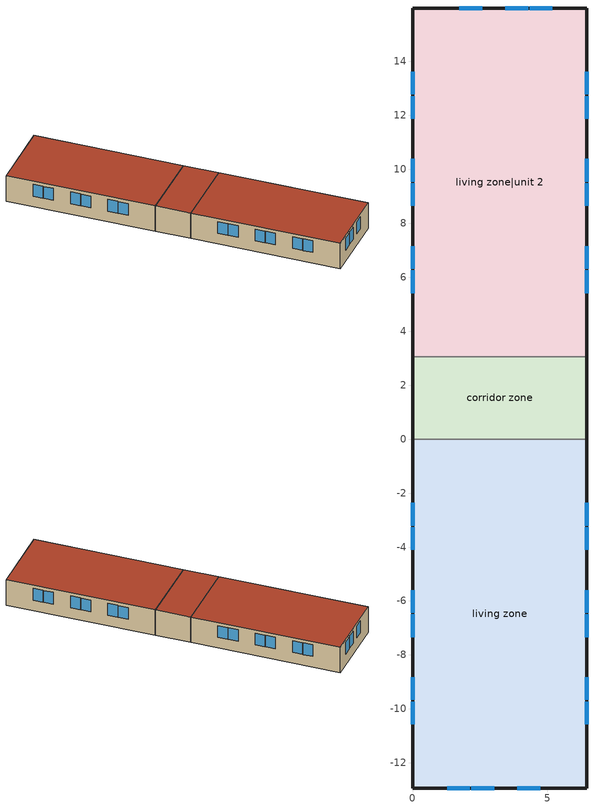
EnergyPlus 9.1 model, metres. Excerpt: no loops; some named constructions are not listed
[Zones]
corridor zone
 floor foundation (FloorFndGrndUnfinSlab): 0,0 0,3.05 6.47,3.05 6.47,0 z0
 wall outside (WallExtUninsUnfin): 0,3.05 0,0 / 6.47,0 6.47,3.05 z0:2.44
 wall adiabatic (WallIntUnfinUninsUnfin): 6.47,3.05 0,3.05 / 0,0 6.47,0 z0:2.44
 roof outside (RoofUnfinUninsExt): 6.47,0 6.47,3.05 0,3.05 0,0 z2.44
living zone
 floor foundation (FloorFndGrndFinSlab 1): 0,-12.93 0,0 6.47,0 6.47,-12.93 z0
 wall outside (WallExtInsFin): 0,0 0,-12.93 6.47,-12.93 6.47,0 z0:2.44
 wall adiabatic (WallIntFinUninsFin): 6.47,0 0,0 z0:2.44
 window (WindowConstruction): 0,-2.36 0,-3.2 / 0,-3.26 0,-4.11 / 0,-5.59 0,-6.44 / 0,-6.5 0,-7.34 / 0,-8.83 0,-9.67 / 0,-9.73 0,-10.57 / 6.47,-10.57 6.47,-9.73 / 6.47,-9.67 6.47,-8.83 / 6.47,-7.34 6.47,-6.5 / 6.47,-6.44 6.47,-5.59 / 6.47,-4.11 6.47,-3.26 / 6.47,-3.2 6.47,-2.36 / 1.28,-12.93 2.12,-12.93 / 2.19,-12.93 3.03,-12.93 / 3.89,-12.93 4.73,-12.93 z1.01:2.13
 roof outside (RoofFinInsExt): 6.47,-12.93 6.47,0 0,0 0,-12.93 z2.44
living zone|unit 2
 floor foundation (FloorFndGrndFinSlab): 0,3.05 0,15.98 6.47,15.98 6.47,3.05 z0
 wall outside (WallExtInsFin): 6.47,3.05 6.47,15.98 0,15.98 0,3.05 z0:2.44
 wall adiabatic (WallIntFinUninsFin): 0,3.05 6.47,3.05 z0:2.44
 window (WindowConstruction): 6.47,5.41 6.47,6.25 / 6.47,6.31 6.47,7.15 / 6.47,8.64 6.47,9.48 / 6.47,9.54 6.47,10.39 / 6.47,11.87 6.47,12.72 / 6.47,12.78 6.47,13.62 / 0,13.62 0,12.78 / 0,12.72 0,11.87 / 0,10.39 0,9.54 / 0,9.48 0,8.64 / 0,7.15 0,6.31 / 0,6.25 0,5.41 / 5.18,15.98 4.34,15.98 / 4.28,15.98 3.44,15.98 / 2.58,15.98 1.73,15.98 z1.01:2.13
 roof outside (RoofFinInsExt): 6.47,3.05 6.47,15.98 0,15.98 0,3.05 z2.44
[Schedule:Day:Interval]
res hot water distribution schedule allday1; res hot water distribution schedule allday10; res hot water distribution schedule allday11; res hot water distribution schedule allday12; res hot water distribution schedule allday2; res hot water distribution schedule allday3; res hot water distribution schedule allday4; res hot water distribution schedule allday5; res hot water distribution schedule allday6; res hot water distribution schedule allday7; res hot water distribution schedule allday8; res hot water distribution schedule allday9; res hot water distribution|unit 2 schedule allday1; res hot water distribution|unit 2 schedule allday10; res hot water distribution|unit 2 schedule allday11; res hot water distribution|unit 2 schedule allday12; res hot water distribution|unit 2 schedule allday2; res hot water distribution|unit 2 schedule allday3; res hot water distribution|unit 2 schedule allday4; res hot water distribution|unit 2 schedule allday5; res hot water distribution|unit 2 schedule allday6; res hot water distribution|unit 2 schedule allday7; res hot water distribution|unit 2 schedule allday8; res hot water distribution|unit 2 schedule allday9: No, 01:00, 0.078424, 02:00, 0.0392749, 04:00, 0.00981873, 05:00, 0.0392749, 06:00, 0.274547, 07:00, 0.941213, 08:00, 1, 09:00, 0.960725, 10:00, 0.843152, 11:00, 0.764728, 12:00, 0.60788, 13:00, 0.529456, 15:00, 0.470544, 16:00, 0.411757, 17:00, 0.548968, 18:00, 0.725453, 19:00, 0.86279, 20:00, 0.823515, 21:00, 0.745091, 22:00, 0.60788, 23:00, 0.529456, 24:00, 0.294058
res mv_1 bath exhaust schedule allday1; res mv_1 bath exhaust schedule allday10; res mv_1 bath exhaust schedule allday11; res mv_1 bath exhaust schedule allday12; res mv_1 bath exhaust schedule allday2; res mv_1 bath exhaust schedule allday3; res mv_1 bath exhaust schedule allday4; res mv_1 bath exhaust schedule allday5; res mv_1 bath exhaust schedule allday6; res mv_1 bath exhaust schedule allday7; res mv_1 bath exhaust schedule allday8; res mv_1 bath exhaust schedule allday9; res mv_2 bath exhaust schedule allday1; res mv_2 bath exhaust schedule allday10; res mv_2 bath exhaust schedule allday11; res mv_2 bath exhaust schedule allday12; res mv_2 bath exhaust schedule allday2; res mv_2 bath exhaust schedule allday3; res mv_2 bath exhaust schedule allday4; res mv_2 bath exhaust schedule allday5; res mv_2 bath exhaust schedule allday6; res mv_2 bath exhaust schedule allday7; res mv_2 bath exhaust schedule allday8; res mv_2 bath exhaust schedule allday9: No, 04:00, 0, 05:00, 1, 24:00, 0
res mv_1 bath exhaust schedule summer design; res mv_1 range exhaust schedule summer design; res mv_2 bath exhaust schedule summer design; res mv_2 range exhaust schedule summer design; Window shading schedule allday10; Window shading schedule allday5; Window shading schedule allday6; Window shading schedule allday7; Window shading schedule allday8; Window shading schedule allday9: No, 24:00, 1
res mv_1 bath exhaust schedule winter design; res mv_1 range exhaust schedule winter design; res mv_2 bath exhaust schedule winter design; res mv_2 range exhaust schedule winter design; Schedule Day 15; Schedule Day 2; Schedule Day 20; Schedule Day 21; Schedule Day 22; Schedule Day 23; Schedule Day 26; Schedule Day 27; Schedule Day 5; Schedule Day 7; Window shading schedule allday1; Window shading schedule allday11; Window shading schedule allday12; Window shading schedule allday2; Window shading schedule allday3; Window shading schedule allday4: No, 24:00, 0
res mv_1 range exhaust schedule allday1; res mv_1 range exhaust schedule allday10; res mv_1 range exhaust schedule allday11; res mv_1 range exhaust schedule allday12; res mv_1 range exhaust schedule allday2; res mv_1 range exhaust schedule allday3; res mv_1 range exhaust schedule allday4; res mv_1 range exhaust schedule allday5; res mv_1 range exhaust schedule allday6; res mv_1 range exhaust schedule allday7; res mv_1 range exhaust schedule allday8; res mv_1 range exhaust schedule allday9; res mv_2 range exhaust schedule allday1; res mv_2 range exhaust schedule allday10; res mv_2 range exhaust schedule allday11; res mv_2 range exhaust schedule allday12; res mv_2 range exhaust schedule allday2; res mv_2 range exhaust schedule allday3; res mv_2 range exhaust schedule allday4; res mv_2 range exhaust schedule allday5; res mv_2 range exhaust schedule allday6; res mv_2 range exhaust schedule allday7; res mv_2 range exhaust schedule allday8; res mv_2 range exhaust schedule allday9: No, 15:00, 0, 16:00, 1, 24:00, 0
res nv_1 availability schedule allday1 on; res nv_1 availability schedule allday1 on 1; res nv_1 availability schedule allday1 on 10; res nv_1 availability schedule allday1 on 11; res nv_1 availability schedule allday1 on 2; res nv_1 availability schedule allday1 on 3; res nv_1 availability schedule allday1 on 4; res nv_1 availability schedule allday1 on 5; res nv_1 availability schedule allday1 on 6; res nv_1 availability schedule allday1 on 7; res nv_1 availability schedule allday1 on 8; res nv_1 availability schedule allday1 on 9; res nv_2 availability schedule allday1 on; res nv_2 availability schedule allday1 on 1; res nv_2 availability schedule allday1 on 10; res nv_2 availability schedule allday1 on 11; res nv_2 availability schedule allday1 on 2; res nv_2 availability schedule allday1 on 3; res nv_2 availability schedule allday1 on 4; res nv_2 availability schedule allday1 on 5; res nv_2 availability schedule allday1 on 6; res nv_2 availability schedule allday1 on 7; res nv_2 availability schedule allday1 on 8; res nv_2 availability schedule allday1 on 9: No, 01:00, 1, 02:00, 1, 03:00, 1, 04:00, 1, 05:00, 1, 06:00, 1, 07:00, 1, 08:00, 1, 09:00, 1, 10:00, 1, 11:00, 1, 12:00, 1, 13:00, 1, 14:00, 1, 15:00, 1, 16:00, 1, 17:00, 1, 18:00, 1, 19:00, 1, 20:00, 1, 21:00, 1, 22:00, 1, 23:00, 1, 24:00, 1
res nv_1 temp schedule allday1; res nv_1 temp schedule allday11; res nv_1 temp schedule allday12; res nv_1 temp schedule allday2; res nv_1 temp schedule allday3; res nv_1 temp schedule allday4; res nv_2 temp schedule allday1; res nv_2 temp schedule allday11; res nv_2 temp schedule allday12; res nv_2 temp schedule allday2; res nv_2 temp schedule allday3; res nv_2 temp schedule allday4: No, 24:00, 23.8889
res nv_1 temp schedule allday10; res nv_1 temp schedule allday5; res nv_1 temp schedule allday6; res nv_1 temp schedule allday7; res nv_1 temp schedule allday8; res nv_1 temp schedule allday9; res nv_2 temp schedule allday10; res nv_2 temp schedule allday5; res nv_2 temp schedule allday6; res nv_2 temp schedule allday7; res nv_2 temp schedule allday8; res nv_2 temp schedule allday9: No, 24:00, 22.2222
[Schedule:Week:Daily]
res mv_1 bath exhaust schedule Week Rule - Jan1-Jan6: Schedule Day 21, res mv_1 bath exhaust schedule allday1, res mv_1 bath exhaust schedule allday1, res mv_1 bath exhaust schedule allday1, res mv_1 bath exhaust schedule allday1, res mv_1 bath exhaust schedule allday1, res mv_1 bath exhaust schedule allday1, Schedule Day 21, res mv_1 bath exhaust schedule summer design, res mv_1 bath exhaust schedule winter design, Schedule Day 21, Schedule Day 21
res mv_1 bath exhaust schedule Week Rule - Jan7-Jan27: res mv_1 bath exhaust schedule allday1, res mv_1 bath exhaust schedule allday1, res mv_1 bath exhaust schedule allday1, res mv_1 bath exhaust schedule allday1, res mv_1 bath exhaust schedule allday1, res mv_1 bath exhaust schedule allday1, res mv_1 bath exhaust schedule allday1, Schedule Day 21, res mv_1 bath exhaust schedule summer design, res mv_1 bath exhaust schedule winter design, Schedule Day 21, Schedule Day 21
res mv_1 bath exhaust schedule Week Rule - Jan28-Feb3: res mv_1 bath exhaust schedule allday1, res mv_1 bath exhaust schedule allday1, res mv_1 bath exhaust schedule allday1, res mv_1 bath exhaust schedule allday1, res mv_1 bath exhaust schedule allday2, res mv_1 bath exhaust schedule allday2, res mv_1 bath exhaust schedule allday2, Schedule Day 21, res mv_1 bath exhaust schedule summer design, res mv_1 bath exhaust schedule winter design, Schedule Day 21, Schedule Day 21
res mv_1 bath exhaust schedule Week Rule - Feb4-Feb24: res mv_1 bath exhaust schedule allday2, res mv_1 bath exhaust schedule allday2, res mv_1 bath exhaust schedule allday2, res mv_1 bath exhaust schedule allday2, res mv_1 bath exhaust schedule allday2, res mv_1 bath exhaust schedule allday2, res mv_1 bath exhaust schedule allday2, Schedule Day 21, res mv_1 bath exhaust schedule summer design, res mv_1 bath exhaust schedule winter design, Schedule Day 21, Schedule Day 21
res mv_1 bath exhaust schedule Week Rule - Feb25-Mar3: res mv_1 bath exhaust schedule allday2, res mv_1 bath exhaust schedule allday2, res mv_1 bath exhaust schedule allday2, res mv_1 bath exhaust schedule allday2, res mv_1 bath exhaust schedule allday3, res mv_1 bath exhaust schedule allday3, res mv_1 bath exhaust schedule allday3, Schedule Day 21, res mv_1 bath exhaust schedule summer design, res mv_1 bath exhaust schedule winter design, Schedule Day 21, Schedule Day 21
res mv_1 bath exhaust schedule Week Rule - Mar4-Mar31: res mv_1 bath exhaust schedule allday3, res mv_1 bath exhaust schedule allday3, res mv_1 bath exhaust schedule allday3, res mv_1 bath exhaust schedule allday3, res mv_1 bath exhaust schedule allday3, res mv_1 bath exhaust schedule allday3, res mv_1 bath exhaust schedule allday3, Schedule Day 21, res mv_1 bath exhaust schedule summer design, res mv_1 bath exhaust schedule winter design, Schedule Day 21, Schedule Day 21
res mv_1 bath exhaust schedule Week Rule - Apr1-Apr28: res mv_1 bath exhaust schedule allday4, res mv_1 bath exhaust schedule allday4, res mv_1 bath exhaust schedule allday4, res mv_1 bath exhaust schedule allday4, res mv_1 bath exhaust schedule allday4, res mv_1 bath exhaust schedule allday4, res mv_1 bath exhaust schedule allday4, Schedule Day 21, res mv_1 bath exhaust schedule summer design, res mv_1 bath exhaust schedule winter design, Schedule Day 21, Schedule Day 21
res mv_1 bath exhaust schedule Week Rule - Apr29-May5: res mv_1 bath exhaust schedule allday4, res mv_1 bath exhaust schedule allday4, res mv_1 bath exhaust schedule allday5, res mv_1 bath exhaust schedule allday5, res mv_1 bath exhaust schedule allday5, res mv_1 bath exhaust schedule allday5, res mv_1 bath exhaust schedule allday5, Schedule Day 21, res mv_1 bath exhaust schedule summer design, res mv_1 bath exhaust schedule winter design, Schedule Day 21, Schedule Day 21
res mv_1 bath exhaust schedule Week Rule - May6-May26: res mv_1 bath exhaust schedule allday5, res mv_1 bath exhaust schedule allday5, res mv_1 bath exhaust schedule allday5, res mv_1 bath exhaust schedule allday5, res mv_1 bath exhaust schedule allday5, res mv_1 bath exhaust schedule allday5, res mv_1 bath exhaust schedule allday5, Schedule Day 21, res mv_1 bath exhaust schedule summer design, res mv_1 bath exhaust schedule winter design, Schedule Day 21, Schedule Day 21
res mv_1 bath exhaust schedule Week Rule - May27-Jun2: res mv_1 bath exhaust schedule allday5, res mv_1 bath exhaust schedule allday5, res mv_1 bath exhaust schedule allday5, res mv_1 bath exhaust schedule allday5, res mv_1 bath exhaust schedule allday5, res mv_1 bath exhaust schedule allday6, res mv_1 bath exhaust schedule allday6, Schedule Day 21, res mv_1 bath exhaust schedule summer design, res mv_1 bath exhaust schedule winter design, Schedule Day 21, Schedule Day 21
res mv_1 bath exhaust schedule Week Rule - Jun3-Jun30: res mv_1 bath exhaust schedule allday6, res mv_1 bath exhaust schedule allday6, res mv_1 bath exhaust schedule allday6, res mv_1 bath exhaust schedule allday6, res mv_1 bath exhaust schedule allday6, res mv_1 bath exhaust schedule allday6, res mv_1 bath exhaust schedule allday6, Schedule Day 21, res mv_1 bath exhaust schedule summer design, res mv_1 bath exhaust schedule winter design, Schedule Day 21, Schedule Day 21
res mv_1 bath exhaust schedule Week Rule - Jul1-Jul28: res mv_1 bath exhaust schedule allday7, res mv_1 bath exhaust schedule allday7, res mv_1 bath exhaust schedule allday7, res mv_1 bath exhaust schedule allday7, res mv_1 bath exhaust schedule allday7, res mv_1 bath exhaust schedule allday7, res mv_1 bath exhaust schedule allday7, Schedule Day 21, res mv_1 bath exhaust schedule summer design, res mv_1 bath exhaust schedule winter design, Schedule Day 21, Schedule Day 21
res mv_1 bath exhaust schedule Week Rule - Jul29-Aug4: res mv_1 bath exhaust schedule allday7, res mv_1 bath exhaust schedule allday7, res mv_1 bath exhaust schedule allday7, res mv_1 bath exhaust schedule allday8, res mv_1 bath exhaust schedule allday8, res mv_1 bath exhaust schedule allday8, res mv_1 bath exhaust schedule allday8, Schedule Day 21, res mv_1 bath exhaust schedule summer design, res mv_1 bath exhaust schedule winter design, Schedule Day 21, Schedule Day 21
res mv_1 bath exhaust schedule Week Rule - Aug5-Aug25: res mv_1 bath exhaust schedule allday8, res mv_1 bath exhaust schedule allday8, res mv_1 bath exhaust schedule allday8, res mv_1 bath exhaust schedule allday8, res mv_1 bath exhaust schedule allday8, res mv_1 bath exhaust schedule allday8, res mv_1 bath exhaust schedule allday8, Schedule Day 21, res mv_1 bath exhaust schedule summer design, res mv_1 bath exhaust schedule winter design, Schedule Day 21, Schedule Day 21
res mv_1 bath exhaust schedule Week Rule - Aug26-Sep1: res mv_1 bath exhaust schedule allday8, res mv_1 bath exhaust schedule allday8, res mv_1 bath exhaust schedule allday8, res mv_1 bath exhaust schedule allday8, res mv_1 bath exhaust schedule allday8, res mv_1 bath exhaust schedule allday8, res mv_1 bath exhaust schedule allday9, Schedule Day 21, res mv_1 bath exhaust schedule summer design, res mv_1 bath exhaust schedule winter design, Schedule Day 21, Schedule Day 21
res mv_1 bath exhaust schedule Week Rule - Sep2-Sep29: res mv_1 bath exhaust schedule allday9, res mv_1 bath exhaust schedule allday9, res mv_1 bath exhaust schedule allday9, res mv_1 bath exhaust schedule allday9, res mv_1 bath exhaust schedule allday9, res mv_1 bath exhaust schedule allday9, res mv_1 bath exhaust schedule allday9, Schedule Day 21, res mv_1 bath exhaust schedule summer design, res mv_1 bath exhaust schedule winter design, Schedule Day 21, Schedule Day 21
res mv_1 bath exhaust schedule Week Rule - Sep30-Oct6: res mv_1 bath exhaust schedule allday9, res mv_1 bath exhaust schedule allday10, res mv_1 bath exhaust schedule allday10, res mv_1 bath exhaust schedule allday10, res mv_1 bath exhaust schedule allday10, res mv_1 bath exhaust schedule allday10, res mv_1 bath exhaust schedule allday10, Schedule Day 21, res mv_1 bath exhaust schedule summer design, res mv_1 bath exhaust schedule winter design, Schedule Day 21, Schedule Day 21
res mv_1 bath exhaust schedule Week Rule - Oct7-Oct27: res mv_1 bath exhaust schedule allday10, res mv_1 bath exhaust schedule allday10, res mv_1 bath exhaust schedule allday10, res mv_1 bath exhaust schedule allday10, res mv_1 bath exhaust schedule allday10, res mv_1 bath exhaust schedule allday10, res mv_1 bath exhaust schedule allday10, Schedule Day 21, res mv_1 bath exhaust schedule summer design, res mv_1 bath exhaust schedule winter design, Schedule Day 21, Schedule Day 21
res mv_1 bath exhaust schedule Week Rule - Oct28-Nov3: res mv_1 bath exhaust schedule allday10, res mv_1 bath exhaust schedule allday10, res mv_1 bath exhaust schedule allday10, res mv_1 bath exhaust schedule allday10, res mv_1 bath exhaust schedule allday11, res mv_1 bath exhaust schedule allday11, res mv_1 bath exhaust schedule allday11, Schedule Day 21, res mv_1 bath exhaust schedule summer design, res mv_1 bath exhaust schedule winter design, Schedule Day 21, Schedule Day 21
res mv_1 bath exhaust schedule Week Rule - Nov4-Nov24: res mv_1 bath exhaust schedule allday11, res mv_1 bath exhaust schedule allday11, res mv_1 bath exhaust schedule allday11, res mv_1 bath exhaust schedule allday11, res mv_1 bath exhaust schedule allday11, res mv_1 bath exhaust schedule allday11, res mv_1 bath exhaust schedule allday11, Schedule Day 21, res mv_1 bath exhaust schedule summer design, res mv_1 bath exhaust schedule winter design, Schedule Day 21, Schedule Day 21
res mv_1 bath exhaust schedule Week Rule - Nov25-Dec1: res mv_1 bath exhaust schedule allday11, res mv_1 bath exhaust schedule allday11, res mv_1 bath exhaust schedule allday11, res mv_1 bath exhaust schedule allday11, res mv_1 bath exhaust schedule allday11, res mv_1 bath exhaust schedule allday11, res mv_1 bath exhaust schedule allday12, Schedule Day 21, res mv_1 bath exhaust schedule summer design, res mv_1 bath exhaust schedule winter design, Schedule Day 21, Schedule Day 21
res mv_1 bath exhaust schedule Week Rule - Dec2-Dec31: res mv_1 bath exhaust schedule allday12, res mv_1 bath exhaust schedule allday12, res mv_1 bath exhaust schedule allday12, res mv_1 bath exhaust schedule allday12, res mv_1 bath exhaust schedule allday12, res mv_1 bath exhaust schedule allday12, res mv_1 bath exhaust schedule allday12, Schedule Day 21, res mv_1 bath exhaust schedule summer design, res mv_1 bath exhaust schedule winter design, Schedule Day 21, Schedule Day 21
res mv_1 range exhaust schedule Week Rule - Jan1-Jan6: Schedule Day 20, res mv_1 range exhaust schedule allday1, res mv_1 range exhaust schedule allday1, res mv_1 range exhaust schedule allday1, res mv_1 range exhaust schedule allday1, res mv_1 range exhaust schedule allday1, res mv_1 range exhaust schedule allday1, Schedule Day 20, res mv_1 range exhaust schedule summer design, res mv_1 range exhaust schedule winter design, Schedule Day 20, Schedule Day 20
res mv_1 range exhaust schedule Week Rule - Jan7-Jan27: res mv_1 range exhaust schedule allday1, res mv_1 range exhaust schedule allday1, res mv_1 range exhaust schedule allday1, res mv_1 range exhaust schedule allday1, res mv_1 range exhaust schedule allday1, res mv_1 range exhaust schedule allday1, res mv_1 range exhaust schedule allday1, Schedule Day 20, res mv_1 range exhaust schedule summer design, res mv_1 range exhaust schedule winter design, Schedule Day 20, Schedule Day 20
res mv_1 range exhaust schedule Week Rule - Jan28-Feb3: res mv_1 range exhaust schedule allday1, res mv_1 range exhaust schedule allday1, res mv_1 range exhaust schedule allday1, res mv_1 range exhaust schedule allday1, res mv_1 range exhaust schedule allday2, res mv_1 range exhaust schedule allday2, res mv_1 range exhaust schedule allday2, Schedule Day 20, res mv_1 range exhaust schedule summer design, res mv_1 range exhaust schedule winter design, Schedule Day 20, Schedule Day 20
res mv_1 range exhaust schedule Week Rule - Feb4-Feb24: res mv_1 range exhaust schedule allday2, res mv_1 range exhaust schedule allday2, res mv_1 range exhaust schedule allday2, res mv_1 range exhaust schedule allday2, res mv_1 range exhaust schedule allday2, res mv_1 range exhaust schedule allday2, res mv_1 range exhaust schedule allday2, Schedule Day 20, res mv_1 range exhaust schedule summer design, res mv_1 range exhaust schedule winter design, Schedule Day 20, Schedule Day 20
res mv_1 range exhaust schedule Week Rule - Feb25-Mar3: res mv_1 range exhaust schedule allday2, res mv_1 range exhaust schedule allday2, res mv_1 range exhaust schedule allday2, res mv_1 range exhaust schedule allday2, res mv_1 range exhaust schedule allday3, res mv_1 range exhaust schedule allday3, res mv_1 range exhaust schedule allday3, Schedule Day 20, res mv_1 range exhaust schedule summer design, res mv_1 range exhaust schedule winter design, Schedule Day 20, Schedule Day 20
res mv_1 range exhaust schedule Week Rule - Mar4-Mar31: res mv_1 range exhaust schedule allday3, res mv_1 range exhaust schedule allday3, res mv_1 range exhaust schedule allday3, res mv_1 range exhaust schedule allday3, res mv_1 range exhaust schedule allday3, res mv_1 range exhaust schedule allday3, res mv_1 range exhaust schedule allday3, Schedule Day 20, res mv_1 range exhaust schedule summer design, res mv_1 range exhaust schedule winter design, Schedule Day 20, Schedule Day 20
res mv_1 range exhaust schedule Week Rule - Apr1-Apr28: res mv_1 range exhaust schedule allday4, res mv_1 range exhaust schedule allday4, res mv_1 range exhaust schedule allday4, res mv_1 range exhaust schedule allday4, res mv_1 range exhaust schedule allday4, res mv_1 range exhaust schedule allday4, res mv_1 range exhaust schedule allday4, Schedule Day 20, res mv_1 range exhaust schedule summer design, res mv_1 range exhaust schedule winter design, Schedule Day 20, Schedule Day 20
res mv_1 range exhaust schedule Week Rule - Apr29-May5: res mv_1 range exhaust schedule allday4, res mv_1 range exhaust schedule allday4, res mv_1 range exhaust schedule allday5, res mv_1 range exhaust schedule allday5, res mv_1 range exhaust schedule allday5, res mv_1 range exhaust schedule allday5, res mv_1 range exhaust schedule allday5, Schedule Day 20, res mv_1 range exhaust schedule summer design, res mv_1 range exhaust schedule winter design, Schedule Day 20, Schedule Day 20
res mv_1 range exhaust schedule Week Rule - May6-May26: res mv_1 range exhaust schedule allday5, res mv_1 range exhaust schedule allday5, res mv_1 range exhaust schedule allday5, res mv_1 range exhaust schedule allday5, res mv_1 range exhaust schedule allday5, res mv_1 range exhaust schedule allday5, res mv_1 range exhaust schedule allday5, Schedule Day 20, res mv_1 range exhaust schedule summer design, res mv_1 range exhaust schedule winter design, Schedule Day 20, Schedule Day 20
res mv_1 range exhaust schedule Week Rule - May27-Jun2: res mv_1 range exhaust schedule allday5, res mv_1 range exhaust schedule allday5, res mv_1 range exhaust schedule allday5, res mv_1 range exhaust schedule allday5, res mv_1 range exhaust schedule allday5, res mv_1 range exhaust schedule allday6, res mv_1 range exhaust schedule allday6, Schedule Day 20, res mv_1 range exhaust schedule summer design, res mv_1 range exhaust schedule winter design, Schedule Day 20, Schedule Day 20
res mv_1 range exhaust schedule Week Rule - Jun3-Jun30: res mv_1 range exhaust schedule allday6, res mv_1 range exhaust schedule allday6, res mv_1 range exhaust schedule allday6, res mv_1 range exhaust schedule allday6, res mv_1 range exhaust schedule allday6, res mv_1 range exhaust schedule allday6, res mv_1 range exhaust schedule allday6, Schedule Day 20, res mv_1 range exhaust schedule summer design, res mv_1 range exhaust schedule winter design, Schedule Day 20, Schedule Day 20
res mv_1 range exhaust schedule Week Rule - Jul1-Jul28: res mv_1 range exhaust schedule allday7, res mv_1 range exhaust schedule allday7, res mv_1 range exhaust schedule allday7, res mv_1 range exhaust schedule allday7, res mv_1 range exhaust schedule allday7, res mv_1 range exhaust schedule allday7, res mv_1 range exhaust schedule allday7, Schedule Day 20, res mv_1 range exhaust schedule summer design, res mv_1 range exhaust schedule winter design, Schedule Day 20, Schedule Day 20
res mv_1 range exhaust schedule Week Rule - Jul29-Aug4: res mv_1 range exhaust schedule allday7, res mv_1 range exhaust schedule allday7, res mv_1 range exhaust schedule allday7, res mv_1 range exhaust schedule allday8, res mv_1 range exhaust schedule allday8, res mv_1 range exhaust schedule allday8, res mv_1 range exhaust schedule allday8, Schedule Day 20, res mv_1 range exhaust schedule summer design, res mv_1 range exhaust schedule winter design, Schedule Day 20, Schedule Day 20
res mv_1 range exhaust schedule Week Rule - Aug5-Aug25: res mv_1 range exhaust schedule allday8, res mv_1 range exhaust schedule allday8, res mv_1 range exhaust schedule allday8, res mv_1 range exhaust schedule allday8, res mv_1 range exhaust schedule allday8, res mv_1 range exhaust schedule allday8, res mv_1 range exhaust schedule allday8, Schedule Day 20, res mv_1 range exhaust schedule summer design, res mv_1 range exhaust schedule winter design, Schedule Day 20, Schedule Day 20
res mv_1 range exhaust schedule Week Rule - Aug26-Sep1: res mv_1 range exhaust schedule allday8, res mv_1 range exhaust schedule allday8, res mv_1 range exhaust schedule allday8, res mv_1 range exhaust schedule allday8, res mv_1 range exhaust schedule allday8, res mv_1 range exhaust schedule allday8, res mv_1 range exhaust schedule allday9, Schedule Day 20, res mv_1 range exhaust schedule summer design, res mv_1 range exhaust schedule winter design, Schedule Day 20, Schedule Day 20
res mv_1 range exhaust schedule Week Rule - Sep2-Sep29: res mv_1 range exhaust schedule allday9, res mv_1 range exhaust schedule allday9, res mv_1 range exhaust schedule allday9, res mv_1 range exhaust schedule allday9, res mv_1 range exhaust schedule allday9, res mv_1 range exhaust schedule allday9, res mv_1 range exhaust schedule allday9, Schedule Day 20, res mv_1 range exhaust schedule summer design, res mv_1 range exhaust schedule winter design, Schedule Day 20, Schedule Day 20
res mv_1 range exhaust schedule Week Rule - Sep30-Oct6: res mv_1 range exhaust schedule allday9, res mv_1 range exhaust schedule allday10, res mv_1 range exhaust schedule allday10, res mv_1 range exhaust schedule allday10, res mv_1 range exhaust schedule allday10, res mv_1 range exhaust schedule allday10, res mv_1 range exhaust schedule allday10, Schedule Day 20, res mv_1 range exhaust schedule summer design, res mv_1 range exhaust schedule winter design, Schedule Day 20, Schedule Day 20
res mv_1 range exhaust schedule Week Rule - Oct7-Oct27: res mv_1 range exhaust schedule allday10, res mv_1 range exhaust schedule allday10, res mv_1 range exhaust schedule allday10, res mv_1 range exhaust schedule allday10, res mv_1 range exhaust schedule allday10, res mv_1 range exhaust schedule allday10, res mv_1 range exhaust schedule allday10, Schedule Day 20, res mv_1 range exhaust schedule summer design, res mv_1 range exhaust schedule winter design, Schedule Day 20, Schedule Day 20
res mv_1 range exhaust schedule Week Rule - Oct28-Nov3: res mv_1 range exhaust schedule allday10, res mv_1 range exhaust schedule allday10, res mv_1 range exhaust schedule allday10, res mv_1 range exhaust schedule allday10, res mv_1 range exhaust schedule allday11, res mv_1 range exhaust schedule allday11, res mv_1 range exhaust schedule allday11, Schedule Day 20, res mv_1 range exhaust schedule summer design, res mv_1 range exhaust schedule winter design, Schedule Day 20, Schedule Day 20
res mv_1 range exhaust schedule Week Rule - Nov4-Nov24: res mv_1 range exhaust schedule allday11, res mv_1 range exhaust schedule allday11, res mv_1 range exhaust schedule allday11, res mv_1 range exhaust schedule allday11, res mv_1 range exhaust schedule allday11, res mv_1 range exhaust schedule allday11, res mv_1 range exhaust schedule allday11, Schedule Day 20, res mv_1 range exhaust schedule summer design, res mv_1 range exhaust schedule winter design, Schedule Day 20, Schedule Day 20
res mv_1 range exhaust schedule Week Rule - Nov25-Dec1: res mv_1 range exhaust schedule allday11, res mv_1 range exhaust schedule allday11, res mv_1 range exhaust schedule allday11, res mv_1 range exhaust schedule allday11, res mv_1 range exhaust schedule allday11, res mv_1 range exhaust schedule allday11, res mv_1 range exhaust schedule allday12, Schedule Day 20, res mv_1 range exhaust schedule summer design, res mv_1 range exhaust schedule winter design, Schedule Day 20, Schedule Day 20
res mv_1 range exhaust schedule Week Rule - Dec2-Dec31: res mv_1 range exhaust schedule allday12, res mv_1 range exhaust schedule allday12, res mv_1 range exhaust schedule allday12, res mv_1 range exhaust schedule allday12, res mv_1 range exhaust schedule allday12, res mv_1 range exhaust schedule allday12, res mv_1 range exhaust schedule allday12, Schedule Day 20, res mv_1 range exhaust schedule summer design, res mv_1 range exhaust schedule winter design, Schedule Day 20, Schedule Day 20
res mv_2 bath exhaust schedule Week Rule - Jan1-Jan6: Schedule Day 27, res mv_2 bath exhaust schedule allday1, res mv_2 bath exhaust schedule allday1, res mv_2 bath exhaust schedule allday1, res mv_2 bath exhaust schedule allday1, res mv_2 bath exhaust schedule allday1, res mv_2 bath exhaust schedule allday1, Schedule Day 27, res mv_2 bath exhaust schedule summer design, res mv_2 bath exhaust schedule winter design, Schedule Day 27, Schedule Day 27
res mv_2 bath exhaust schedule Week Rule - Jan7-Jan27: res mv_2 bath exhaust schedule allday1, res mv_2 bath exhaust schedule allday1, res mv_2 bath exhaust schedule allday1, res mv_2 bath exhaust schedule allday1, res mv_2 bath exhaust schedule allday1, res mv_2 bath exhaust schedule allday1, res mv_2 bath exhaust schedule allday1, Schedule Day 27, res mv_2 bath exhaust schedule summer design, res mv_2 bath exhaust schedule winter design, Schedule Day 27, Schedule Day 27
res mv_2 bath exhaust schedule Week Rule - Jan28-Feb3: res mv_2 bath exhaust schedule allday1, res mv_2 bath exhaust schedule allday1, res mv_2 bath exhaust schedule allday1, res mv_2 bath exhaust schedule allday1, res mv_2 bath exhaust schedule allday2, res mv_2 bath exhaust schedule allday2, res mv_2 bath exhaust schedule allday2, Schedule Day 27, res mv_2 bath exhaust schedule summer design, res mv_2 bath exhaust schedule winter design, Schedule Day 27, Schedule Day 27
res mv_2 bath exhaust schedule Week Rule - Feb4-Feb24: res mv_2 bath exhaust schedule allday2, res mv_2 bath exhaust schedule allday2, res mv_2 bath exhaust schedule allday2, res mv_2 bath exhaust schedule allday2, res mv_2 bath exhaust schedule allday2, res mv_2 bath exhaust schedule allday2, res mv_2 bath exhaust schedule allday2, Schedule Day 27, res mv_2 bath exhaust schedule summer design, res mv_2 bath exhaust schedule winter design, Schedule Day 27, Schedule Day 27
res mv_2 bath exhaust schedule Week Rule - Feb25-Mar3: res mv_2 bath exhaust schedule allday2, res mv_2 bath exhaust schedule allday2, res mv_2 bath exhaust schedule allday2, res mv_2 bath exhaust schedule allday2, res mv_2 bath exhaust schedule allday3, res mv_2 bath exhaust schedule allday3, res mv_2 bath exhaust schedule allday3, Schedule Day 27, res mv_2 bath exhaust schedule summer design, res mv_2 bath exhaust schedule winter design, Schedule Day 27, Schedule Day 27
res mv_2 bath exhaust schedule Week Rule - Mar4-Mar31: res mv_2 bath exhaust schedule allday3, res mv_2 bath exhaust schedule allday3, res mv_2 bath exhaust schedule allday3, res mv_2 bath exhaust schedule allday3, res mv_2 bath exhaust schedule allday3, res mv_2 bath exhaust schedule allday3, res mv_2 bath exhaust schedule allday3, Schedule Day 27, res mv_2 bath exhaust schedule summer design, res mv_2 bath exhaust schedule winter design, Schedule Day 27, Schedule Day 27
res mv_2 bath exhaust schedule Week Rule - Apr1-Apr28: res mv_2 bath exhaust schedule allday4, res mv_2 bath exhaust schedule allday4, res mv_2 bath exhaust schedule allday4, res mv_2 bath exhaust schedule allday4, res mv_2 bath exhaust schedule allday4, res mv_2 bath exhaust schedule allday4, res mv_2 bath exhaust schedule allday4, Schedule Day 27, res mv_2 bath exhaust schedule summer design, res mv_2 bath exhaust schedule winter design, Schedule Day 27, Schedule Day 27
res mv_2 bath exhaust schedule Week Rule - Apr29-May5: res mv_2 bath exhaust schedule allday4, res mv_2 bath exhaust schedule allday4, res mv_2 bath exhaust schedule allday5, res mv_2 bath exhaust schedule allday5, res mv_2 bath exhaust schedule allday5, res mv_2 bath exhaust schedule allday5, res mv_2 bath exhaust schedule allday5, Schedule Day 27, res mv_2 bath exhaust schedule summer design, res mv_2 bath exhaust schedule winter design, Schedule Day 27, Schedule Day 27
res mv_2 bath exhaust schedule Week Rule - May6-May26: res mv_2 bath exhaust schedule allday5, res mv_2 bath exhaust schedule allday5, res mv_2 bath exhaust schedule allday5, res mv_2 bath exhaust schedule allday5, res mv_2 bath exhaust schedule allday5, res mv_2 bath exhaust schedule allday5, res mv_2 bath exhaust schedule allday5, Schedule Day 27, res mv_2 bath exhaust schedule summer design, res mv_2 bath exhaust schedule winter design, Schedule Day 27, Schedule Day 27
res mv_2 bath exhaust schedule Week Rule - May27-Jun2: res mv_2 bath exhaust schedule allday5, res mv_2 bath exhaust schedule allday5, res mv_2 bath exhaust schedule allday5, res mv_2 bath exhaust schedule allday5, res mv_2 bath exhaust schedule allday5, res mv_2 bath exhaust schedule allday6, res mv_2 bath exhaust schedule allday6, Schedule Day 27, res mv_2 bath exhaust schedule summer design, res mv_2 bath exhaust schedule winter design, Schedule Day 27, Schedule Day 27
res mv_2 bath exhaust schedule Week Rule - Jun3-Jun30: res mv_2 bath exhaust schedule allday6, res mv_2 bath exhaust schedule allday6, res mv_2 bath exhaust schedule allday6, res mv_2 bath exhaust schedule allday6, res mv_2 bath exhaust schedule allday6, res mv_2 bath exhaust schedule allday6, res mv_2 bath exhaust schedule allday6, Schedule Day 27, res mv_2 bath exhaust schedule summer design, res mv_2 bath exhaust schedule winter design, Schedule Day 27, Schedule Day 27
res mv_2 bath exhaust schedule Week Rule - Jul1-Jul28: res mv_2 bath exhaust schedule allday7, res mv_2 bath exhaust schedule allday7, res mv_2 bath exhaust schedule allday7, res mv_2 bath exhaust schedule allday7, res mv_2 bath exhaust schedule allday7, res mv_2 bath exhaust schedule allday7, res mv_2 bath exhaust schedule allday7, Schedule Day 27, res mv_2 bath exhaust schedule summer design, res mv_2 bath exhaust schedule winter design, Schedule Day 27, Schedule Day 27
res mv_2 bath exhaust schedule Week Rule - Jul29-Aug4: res mv_2 bath exhaust schedule allday7, res mv_2 bath exhaust schedule allday7, res mv_2 bath exhaust schedule allday7, res mv_2 bath exhaust schedule allday8, res mv_2 bath exhaust schedule allday8, res mv_2 bath exhaust schedule allday8, res mv_2 bath exhaust schedule allday8, Schedule Day 27, res mv_2 bath exhaust schedule summer design, res mv_2 bath exhaust schedule winter design, Schedule Day 27, Schedule Day 27
res mv_2 bath exhaust schedule Week Rule - Aug5-Aug25: res mv_2 bath exhaust schedule allday8, res mv_2 bath exhaust schedule allday8, res mv_2 bath exhaust schedule allday8, res mv_2 bath exhaust schedule allday8, res mv_2 bath exhaust schedule allday8, res mv_2 bath exhaust schedule allday8, res mv_2 bath exhaust schedule allday8, Schedule Day 27, res mv_2 bath exhaust schedule summer design, res mv_2 bath exhaust schedule winter design, Schedule Day 27, Schedule Day 27
res mv_2 bath exhaust schedule Week Rule - Aug26-Sep1: res mv_2 bath exhaust schedule allday8, res mv_2 bath exhaust schedule allday8, res mv_2 bath exhaust schedule allday8, res mv_2 bath exhaust schedule allday8, res mv_2 bath exhaust schedule allday8, res mv_2 bath exhaust schedule allday8, res mv_2 bath exhaust schedule allday9, Schedule Day 27, res mv_2 bath exhaust schedule summer design, res mv_2 bath exhaust schedule winter design, Schedule Day 27, Schedule Day 27
res mv_2 bath exhaust schedule Week Rule - Sep2-Sep29: res mv_2 bath exhaust schedule allday9, res mv_2 bath exhaust schedule allday9, res mv_2 bath exhaust schedule allday9, res mv_2 bath exhaust schedule allday9, res mv_2 bath exhaust schedule allday9, res mv_2 bath exhaust schedule allday9, res mv_2 bath exhaust schedule allday9, Schedule Day 27, res mv_2 bath exhaust schedule summer design, res mv_2 bath exhaust schedule winter design, Schedule Day 27, Schedule Day 27
res mv_2 bath exhaust schedule Week Rule - Sep30-Oct6: res mv_2 bath exhaust schedule allday9, res mv_2 bath exhaust schedule allday10, res mv_2 bath exhaust schedule allday10, res mv_2 bath exhaust schedule allday10, res mv_2 bath exhaust schedule allday10, res mv_2 bath exhaust schedule allday10, res mv_2 bath exhaust schedule allday10, Schedule Day 27, res mv_2 bath exhaust schedule summer design, res mv_2 bath exhaust schedule winter design, Schedule Day 27, Schedule Day 27
res mv_2 bath exhaust schedule Week Rule - Oct7-Oct27: res mv_2 bath exhaust schedule allday10, res mv_2 bath exhaust schedule allday10, res mv_2 bath exhaust schedule allday10, res mv_2 bath exhaust schedule allday10, res mv_2 bath exhaust schedule allday10, res mv_2 bath exhaust schedule allday10, res mv_2 bath exhaust schedule allday10, Schedule Day 27, res mv_2 bath exhaust schedule summer design, res mv_2 bath exhaust schedule winter design, Schedule Day 27, Schedule Day 27
res mv_2 bath exhaust schedule Week Rule - Oct28-Nov3: res mv_2 bath exhaust schedule allday10, res mv_2 bath exhaust schedule allday10, res mv_2 bath exhaust schedule allday10, res mv_2 bath exhaust schedule allday10, res mv_2 bath exhaust schedule allday11, res mv_2 bath exhaust schedule allday11, res mv_2 bath exhaust schedule allday11, Schedule Day 27, res mv_2 bath exhaust schedule summer design, res mv_2 bath exhaust schedule winter design, Schedule Day 27, Schedule Day 27
res mv_2 bath exhaust schedule Week Rule - Nov4-Nov24: res mv_2 bath exhaust schedule allday11, res mv_2 bath exhaust schedule allday11, res mv_2 bath exhaust schedule allday11, res mv_2 bath exhaust schedule allday11, res mv_2 bath exhaust schedule allday11, res mv_2 bath exhaust schedule allday11, res mv_2 bath exhaust schedule allday11, Schedule Day 27, res mv_2 bath exhaust schedule summer design, res mv_2 bath exhaust schedule winter design, Schedule Day 27, Schedule Day 27
res mv_2 bath exhaust schedule Week Rule - Nov25-Dec1: res mv_2 bath exhaust schedule allday11, res mv_2 bath exhaust schedule allday11, res mv_2 bath exhaust schedule allday11, res mv_2 bath exhaust schedule allday11, res mv_2 bath exhaust schedule allday11, res mv_2 bath exhaust schedule allday11, res mv_2 bath exhaust schedule allday12, Schedule Day 27, res mv_2 bath exhaust schedule summer design, res mv_2 bath exhaust schedule winter design, Schedule Day 27, Schedule Day 27
res mv_2 bath exhaust schedule Week Rule - Dec2-Dec31: res mv_2 bath exhaust schedule allday12, res mv_2 bath exhaust schedule allday12, res mv_2 bath exhaust schedule allday12, res mv_2 bath exhaust schedule allday12, res mv_2 bath exhaust schedule allday12, res mv_2 bath exhaust schedule allday12, res mv_2 bath exhaust schedule allday12, Schedule Day 27, res mv_2 bath exhaust schedule summer design, res mv_2 bath exhaust schedule winter design, Schedule Day 27, Schedule Day 27
res mv_2 range exhaust schedule Week Rule - Jan1-Jan6: Schedule Day 26, res mv_2 range exhaust schedule allday1, res mv_2 range exhaust schedule allday1, res mv_2 range exhaust schedule allday1, res mv_2 range exhaust schedule allday1, res mv_2 range exhaust schedule allday1, res mv_2 range exhaust schedule allday1, Schedule Day 26, res mv_2 range exhaust schedule summer design, res mv_2 range exhaust schedule winter design, Schedule Day 26, Schedule Day 26
res mv_2 range exhaust schedule Week Rule - Jan7-Jan27: res mv_2 range exhaust schedule allday1, res mv_2 range exhaust schedule allday1, res mv_2 range exhaust schedule allday1, res mv_2 range exhaust schedule allday1, res mv_2 range exhaust schedule allday1, res mv_2 range exhaust schedule allday1, res mv_2 range exhaust schedule allday1, Schedule Day 26, res mv_2 range exhaust schedule summer design, res mv_2 range exhaust schedule winter design, Schedule Day 26, Schedule Day 26
res mv_2 range exhaust schedule Week Rule - Jan28-Feb3: res mv_2 range exhaust schedule allday1, res mv_2 range exhaust schedule allday1, res mv_2 range exhaust schedule allday1, res mv_2 range exhaust schedule allday1, res mv_2 range exhaust schedule allday2, res mv_2 range exhaust schedule allday2, res mv_2 range exhaust schedule allday2, Schedule Day 26, res mv_2 range exhaust schedule summer design, res mv_2 range exhaust schedule winter design, Schedule Day 26, Schedule Day 26
res mv_2 range exhaust schedule Week Rule - Feb4-Feb24: res mv_2 range exhaust schedule allday2, res mv_2 range exhaust schedule allday2, res mv_2 range exhaust schedule allday2, res mv_2 range exhaust schedule allday2, res mv_2 range exhaust schedule allday2, res mv_2 range exhaust schedule allday2, res mv_2 range exhaust schedule allday2, Schedule Day 26, res mv_2 range exhaust schedule summer design, res mv_2 range exhaust schedule winter design, Schedule Day 26, Schedule Day 26
res mv_2 range exhaust schedule Week Rule - Feb25-Mar3: res mv_2 range exhaust schedule allday2, res mv_2 range exhaust schedule allday2, res mv_2 range exhaust schedule allday2, res mv_2 range exhaust schedule allday2, res mv_2 range exhaust schedule allday3, res mv_2 range exhaust schedule allday3, res mv_2 range exhaust schedule allday3, Schedule Day 26, res mv_2 range exhaust schedule summer design, res mv_2 range exhaust schedule winter design, Schedule Day 26, Schedule Day 26
res mv_2 range exhaust schedule Week Rule - Mar4-Mar31: res mv_2 range exhaust schedule allday3, res mv_2 range exhaust schedule allday3, res mv_2 range exhaust schedule allday3, res mv_2 range exhaust schedule allday3, res mv_2 range exhaust schedule allday3, res mv_2 range exhaust schedule allday3, res mv_2 range exhaust schedule allday3, Schedule Day 26, res mv_2 range exhaust schedule summer design, res mv_2 range exhaust schedule winter design, Schedule Day 26, Schedule Day 26
res mv_2 range exhaust schedule Week Rule - Apr1-Apr28: res mv_2 range exhaust schedule allday4, res mv_2 range exhaust schedule allday4, res mv_2 range exhaust schedule allday4, res mv_2 range exhaust schedule allday4, res mv_2 range exhaust schedule allday4, res mv_2 range exhaust schedule allday4, res mv_2 range exhaust schedule allday4, Schedule Day 26, res mv_2 range exhaust schedule summer design, res mv_2 range exhaust schedule winter design, Schedule Day 26, Schedule Day 26
res mv_2 range exhaust schedule Week Rule - Apr29-May5: res mv_2 range exhaust schedule allday4, res mv_2 range exhaust schedule allday4, res mv_2 range exhaust schedule allday5, res mv_2 range exhaust schedule allday5, res mv_2 range exhaust schedule allday5, res mv_2 range exhaust schedule allday5, res mv_2 range exhaust schedule allday5, Schedule Day 26, res mv_2 range exhaust schedule summer design, res mv_2 range exhaust schedule winter design, Schedule Day 26, Schedule Day 26
res mv_2 range exhaust schedule Week Rule - May6-May26: res mv_2 range exhaust schedule allday5, res mv_2 range exhaust schedule allday5, res mv_2 range exhaust schedule allday5, res mv_2 range exhaust schedule allday5, res mv_2 range exhaust schedule allday5, res mv_2 range exhaust schedule allday5, res mv_2 range exhaust schedule allday5, Schedule Day 26, res mv_2 range exhaust schedule summer design, res mv_2 range exhaust schedule winter design, Schedule Day 26, Schedule Day 26
res mv_2 range exhaust schedule Week Rule - May27-Jun2: res mv_2 range exhaust schedule allday5, res mv_2 range exhaust schedule allday5, res mv_2 range exhaust schedule allday5, res mv_2 range exhaust schedule allday5, res mv_2 range exhaust schedule allday5, res mv_2 range exhaust schedule allday6, res mv_2 range exhaust schedule allday6, Schedule Day 26, res mv_2 range exhaust schedule summer design, res mv_2 range exhaust schedule winter design, Schedule Day 26, Schedule Day 26
res mv_2 range exhaust schedule Week Rule - Jun3-Jun30: res mv_2 range exhaust schedule allday6, res mv_2 range exhaust schedule allday6, res mv_2 range exhaust schedule allday6, res mv_2 range exhaust schedule allday6, res mv_2 range exhaust schedule allday6, res mv_2 range exhaust schedule allday6, res mv_2 range exhaust schedule allday6, Schedule Day 26, res mv_2 range exhaust schedule summer design, res mv_2 range exhaust schedule winter design, Schedule Day 26, Schedule Day 26
res mv_2 range exhaust schedule Week Rule - Jul1-Jul28: res mv_2 range exhaust schedule allday7, res mv_2 range exhaust schedule allday7, res mv_2 range exhaust schedule allday7, res mv_2 range exhaust schedule allday7, res mv_2 range exhaust schedule allday7, res mv_2 range exhaust schedule allday7, res mv_2 range exhaust schedule allday7, Schedule Day 26, res mv_2 range exhaust schedule summer design, res mv_2 range exhaust schedule winter design, Schedule Day 26, Schedule Day 26
res mv_2 range exhaust schedule Week Rule - Jul29-Aug4: res mv_2 range exhaust schedule allday7, res mv_2 range exhaust schedule allday7, res mv_2 range exhaust schedule allday7, res mv_2 range exhaust schedule allday8, res mv_2 range exhaust schedule allday8, res mv_2 range exhaust schedule allday8, res mv_2 range exhaust schedule allday8, Schedule Day 26, res mv_2 range exhaust schedule summer design, res mv_2 range exhaust schedule winter design, Schedule Day 26, Schedule Day 26
res mv_2 range exhaust schedule Week Rule - Aug5-Aug25: res mv_2 range exhaust schedule allday8, res mv_2 range exhaust schedule allday8, res mv_2 range exhaust schedule allday8, res mv_2 range exhaust schedule allday8, res mv_2 range exhaust schedule allday8, res mv_2 range exhaust schedule allday8, res mv_2 range exhaust schedule allday8, Schedule Day 26, res mv_2 range exhaust schedule summer design, res mv_2 range exhaust schedule winter design, Schedule Day 26, Schedule Day 26
res mv_2 range exhaust schedule Week Rule - Aug26-Sep1: res mv_2 range exhaust schedule allday8, res mv_2 range exhaust schedule allday8, res mv_2 range exhaust schedule allday8, res mv_2 range exhaust schedule allday8, res mv_2 range exhaust schedule allday8, res mv_2 range exhaust schedule allday8, res mv_2 range exhaust schedule allday9, Schedule Day 26, res mv_2 range exhaust schedule summer design, res mv_2 range exhaust schedule winter design, Schedule Day 26, Schedule Day 26
res mv_2 range exhaust schedule Week Rule - Sep2-Sep29: res mv_2 range exhaust schedule allday9, res mv_2 range exhaust schedule allday9, res mv_2 range exhaust schedule allday9, res mv_2 range exhaust schedule allday9, res mv_2 range exhaust schedule allday9, res mv_2 range exhaust schedule allday9, res mv_2 range exhaust schedule allday9, Schedule Day 26, res mv_2 range exhaust schedule summer design, res mv_2 range exhaust schedule winter design, Schedule Day 26, Schedule Day 26
res mv_2 range exhaust schedule Week Rule - Sep30-Oct6: res mv_2 range exhaust schedule allday9, res mv_2 range exhaust schedule allday10, res mv_2 range exhaust schedule allday10, res mv_2 range exhaust schedule allday10, res mv_2 range exhaust schedule allday10, res mv_2 range exhaust schedule allday10, res mv_2 range exhaust schedule allday10, Schedule Day 26, res mv_2 range exhaust schedule summer design, res mv_2 range exhaust schedule winter design, Schedule Day 26, Schedule Day 26
res mv_2 range exhaust schedule Week Rule - Oct7-Oct27: res mv_2 range exhaust schedule allday10, res mv_2 range exhaust schedule allday10, res mv_2 range exhaust schedule allday10, res mv_2 range exhaust schedule allday10, res mv_2 range exhaust schedule allday10, res mv_2 range exhaust schedule allday10, res mv_2 range exhaust schedule allday10, Schedule Day 26, res mv_2 range exhaust schedule summer design, res mv_2 range exhaust schedule winter design, Schedule Day 26, Schedule Day 26
res mv_2 range exhaust schedule Week Rule - Oct28-Nov3: res mv_2 range exhaust schedule allday10, res mv_2 range exhaust schedule allday10, res mv_2 range exhaust schedule allday10, res mv_2 range exhaust schedule allday10, res mv_2 range exhaust schedule allday11, res mv_2 range exhaust schedule allday11, res mv_2 range exhaust schedule allday11, Schedule Day 26, res mv_2 range exhaust schedule summer design, res mv_2 range exhaust schedule winter design, Schedule Day 26, Schedule Day 26
res mv_2 range exhaust schedule Week Rule - Nov4-Nov24: res mv_2 range exhaust schedule allday11, res mv_2 range exhaust schedule allday11, res mv_2 range exhaust schedule allday11, res mv_2 range exhaust schedule allday11, res mv_2 range exhaust schedule allday11, res mv_2 range exhaust schedule allday11, res mv_2 range exhaust schedule allday11, Schedule Day 26, res mv_2 range exhaust schedule summer design, res mv_2 range exhaust schedule winter design, Schedule Day 26, Schedule Day 26
res mv_2 range exhaust schedule Week Rule - Nov25-Dec1: res mv_2 range exhaust schedule allday11, res mv_2 range exhaust schedule allday11, res mv_2 range exhaust schedule allday11, res mv_2 range exhaust schedule allday11, res mv_2 range exhaust schedule allday11, res mv_2 range exhaust schedule allday11, res mv_2 range exhaust schedule allday12, Schedule Day 26, res mv_2 range exhaust schedule summer design, res mv_2 range exhaust schedule winter design, Schedule Day 26, Schedule Day 26
res mv_2 range exhaust schedule Week Rule - Dec2-Dec31: res mv_2 range exhaust schedule allday12, res mv_2 range exhaust schedule allday12, res mv_2 range exhaust schedule allday12, res mv_2 range exhaust schedule allday12, res mv_2 range exhaust schedule allday12, res mv_2 range exhaust schedule allday12, res mv_2 range exhaust schedule allday12, Schedule Day 26, res mv_2 range exhaust schedule summer design, res mv_2 range exhaust schedule winter design, Schedule Day 26, Schedule Day 26
res nv_1 avail schedule Week Rule - Jan1-Jan27: Schedule Day 5, res nv_1 availability schedule allday1 on, Schedule Day 5, res nv_1 availability schedule allday1 on, Schedule Day 5, res nv_1 availability schedule allday1 on, Schedule Day 5, Schedule Day 5, Schedule Day 5, Schedule Day 5, Schedule Day 5, Schedule Day 5
res nv_1 avail schedule Week Rule - Jan28-Feb3: Schedule Day 5, res nv_1 availability schedule allday1 on, Schedule Day 5, res nv_1 availability schedule allday1 on, Schedule Day 5, res nv_1 availability schedule allday1 on 1, Schedule Day 5, Schedule Day 5, Schedule Day 5, Schedule Day 5, Schedule Day 5, Schedule Day 5
res nv_1 avail schedule Week Rule - Feb4-Feb24: Schedule Day 5, res nv_1 availability schedule allday1 on 1, Schedule Day 5, res nv_1 availability schedule allday1 on 1, Schedule Day 5, res nv_1 availability schedule allday1 on 1, Schedule Day 5, Schedule Day 5, Schedule Day 5, Schedule Day 5, Schedule Day 5, Schedule Day 5
res nv_1 avail schedule Week Rule - Feb25-Mar3: Schedule Day 5, res nv_1 availability schedule allday1 on 1, Schedule Day 5, res nv_1 availability schedule allday1 on 1, Schedule Day 5, res nv_1 availability schedule allday1 on 2, Schedule Day 5, Schedule Day 5, Schedule Day 5, Schedule Day 5, Schedule Day 5, Schedule Day 5
res nv_1 avail schedule Week Rule - Mar4-Mar31: Schedule Day 5, res nv_1 availability schedule allday1 on 2, Schedule Day 5, res nv_1 availability schedule allday1 on 2, Schedule Day 5, res nv_1 availability schedule allday1 on 2, Schedule Day 5, Schedule Day 5, Schedule Day 5, Schedule Day 5, Schedule Day 5, Schedule Day 5
res nv_1 avail schedule Week Rule - Apr1-Apr28: Schedule Day 5, res nv_1 availability schedule allday1 on 3, Schedule Day 5, res nv_1 availability schedule allday1 on 3, Schedule Day 5, res nv_1 availability schedule allday1 on 3, Schedule Day 5, Schedule Day 5, Schedule Day 5, Schedule Day 5, Schedule Day 5, Schedule Day 5
res nv_1 avail schedule Week Rule - Apr29-May5: Schedule Day 5, res nv_1 availability schedule allday1 on 3, Schedule Day 5, res nv_1 availability schedule allday1 on 4, Schedule Day 5, res nv_1 availability schedule allday1 on 4, Schedule Day 5, Schedule Day 5, Schedule Day 5, Schedule Day 5, Schedule Day 5, Schedule Day 5
res nv_1 avail schedule Week Rule - May6-May26: Schedule Day 5, res nv_1 availability schedule allday1 on 4, Schedule Day 5, res nv_1 availability schedule allday1 on 4, Schedule Day 5, res nv_1 availability schedule allday1 on 4, Schedule Day 5, Schedule Day 5, Schedule Day 5, Schedule Day 5, Schedule Day 5, Schedule Day 5
res nv_1 avail schedule Week Rule - May27-Jun2: Schedule Day 5, res nv_1 availability schedule allday1 on 4, Schedule Day 5, res nv_1 availability schedule allday1 on 4, Schedule Day 5, res nv_1 availability schedule allday1 on 5, Schedule Day 5, Schedule Day 5, Schedule Day 5, Schedule Day 5, Schedule Day 5, Schedule Day 5
res nv_1 avail schedule Week Rule - Jun3-Jun30: Schedule Day 5, res nv_1 availability schedule allday1 on 5, Schedule Day 5, res nv_1 availability schedule allday1 on 5, Schedule Day 5, res nv_1 availability schedule allday1 on 5, Schedule Day 5, Schedule Day 5, Schedule Day 5, Schedule Day 5, Schedule Day 5, Schedule Day 5
res nv_1 avail schedule Week Rule - Jul1-Jul28: Schedule Day 5, res nv_1 availability schedule allday1 on 6, Schedule Day 5, res nv_1 availability schedule allday1 on 6, Schedule Day 5, res nv_1 availability schedule allday1 on 6, Schedule Day 5, Schedule Day 5, Schedule Day 5, Schedule Day 5, Schedule Day 5, Schedule Day 5
res nv_1 avail schedule Week Rule - Jul29-Aug4: Schedule Day 5, res nv_1 availability schedule allday1 on 6, Schedule Day 5, res nv_1 availability schedule allday1 on 7, Schedule Day 5, res nv_1 availability schedule allday1 on 7, Schedule Day 5, Schedule Day 5, Schedule Day 5, Schedule Day 5, Schedule Day 5, Schedule Day 5
res nv_1 avail schedule Week Rule - Aug5-Sep1: Schedule Day 5, res nv_1 availability schedule allday1 on 7, Schedule Day 5, res nv_1 availability schedule allday1 on 7, Schedule Day 5, res nv_1 availability schedule allday1 on 7, Schedule Day 5, Schedule Day 5, Schedule Day 5, Schedule Day 5, Schedule Day 5, Schedule Day 5
res nv_1 avail schedule Week Rule - Sep2-Sep29: Schedule Day 5, res nv_1 availability schedule allday1 on 8, Schedule Day 5, res nv_1 availability schedule allday1 on 8, Schedule Day 5, res nv_1 availability schedule allday1 on 8, Schedule Day 5, Schedule Day 5, Schedule Day 5, Schedule Day 5, Schedule Day 5, Schedule Day 5
res nv_1 avail schedule Week Rule - Sep30-Oct27: Schedule Day 5, res nv_1 availability schedule allday1 on 9, Schedule Day 5, res nv_1 availability schedule allday1 on 9, Schedule Day 5, res nv_1 availability schedule allday1 on 9, Schedule Day 5, Schedule Day 5, Schedule Day 5, Schedule Day 5, Schedule Day 5, Schedule Day 5
res nv_1 avail schedule Week Rule - Oct28-Nov3: Schedule Day 5, res nv_1 availability schedule allday1 on 9, Schedule Day 5, res nv_1 availability schedule allday1 on 9, Schedule Day 5, res nv_1 availability schedule allday1 on 10, Schedule Day 5, Schedule Day 5, Schedule Day 5, Schedule Day 5, Schedule Day 5, Schedule Day 5
res nv_1 avail schedule Week Rule - Nov4-Dec1: Schedule Day 5, res nv_1 availability schedule allday1 on 10, Schedule Day 5, res nv_1 availability schedule allday1 on 10, Schedule Day 5, res nv_1 availability schedule allday1 on 10, Schedule Day 5, Schedule Day 5, Schedule Day 5, Schedule Day 5, Schedule Day 5, Schedule Day 5
res nv_1 avail schedule Week Rule - Dec2-Dec31: Schedule Day 5, res nv_1 availability schedule allday1 on 11, Schedule Day 5, res nv_1 availability schedule allday1 on 11, Schedule Day 5, res nv_1 availability schedule allday1 on 11, Schedule Day 5, Schedule Day 5, Schedule Day 5, Schedule Day 5, Schedule Day 5, Schedule Day 5
res nv_1 temp schedule Week Rule - Jan1-Jan6: Schedule Day 2, res nv_1 temp schedule allday1, res nv_1 temp schedule allday1, res nv_1 temp schedule allday1, res nv_1 temp schedule allday1, res nv_1 temp schedule allday1, res nv_1 temp schedule allday1, Schedule Day 2, Schedule Day 2, Schedule Day 2, Schedule Day 2, Schedule Day 2
res nv_1 temp schedule Week Rule - Jan7-Jan27: res nv_1 temp schedule allday1, res nv_1 temp schedule allday1, res nv_1 temp schedule allday1, res nv_1 temp schedule allday1, res nv_1 temp schedule allday1, res nv_1 temp schedule allday1, res nv_1 temp schedule allday1, Schedule Day 2, Schedule Day 2, Schedule Day 2, Schedule Day 2, Schedule Day 2
res nv_1 temp schedule Week Rule - Jan28-Feb3: res nv_1 temp schedule allday1, res nv_1 temp schedule allday1, res nv_1 temp schedule allday1, res nv_1 temp schedule allday1, res nv_1 temp schedule allday2, res nv_1 temp schedule allday2, res nv_1 temp schedule allday2, Schedule Day 2, Schedule Day 2, Schedule Day 2, Schedule Day 2, Schedule Day 2
res nv_1 temp schedule Week Rule - Feb4-Feb24: res nv_1 temp schedule allday2, res nv_1 temp schedule allday2, res nv_1 temp schedule allday2, res nv_1 temp schedule allday2, res nv_1 temp schedule allday2, res nv_1 temp schedule allday2, res nv_1 temp schedule allday2, Schedule Day 2, Schedule Day 2, Schedule Day 2, Schedule Day 2, Schedule Day 2
res nv_1 temp schedule Week Rule - Feb25-Mar3: res nv_1 temp schedule allday2, res nv_1 temp schedule allday2, res nv_1 temp schedule allday2, res nv_1 temp schedule allday2, res nv_1 temp schedule allday3, res nv_1 temp schedule allday3, res nv_1 temp schedule allday3, Schedule Day 2, Schedule Day 2, Schedule Day 2, Schedule Day 2, Schedule Day 2
res nv_1 temp schedule Week Rule - Mar4-Mar31: res nv_1 temp schedule allday3, res nv_1 temp schedule allday3, res nv_1 temp schedule allday3, res nv_1 temp schedule allday3, res nv_1 temp schedule allday3, res nv_1 temp schedule allday3, res nv_1 temp schedule allday3, Schedule Day 2, Schedule Day 2, Schedule Day 2, Schedule Day 2, Schedule Day 2
res nv_1 temp schedule Week Rule - Apr1-Apr28: res nv_1 temp schedule allday4, res nv_1 temp schedule allday4, res nv_1 temp schedule allday4, res nv_1 temp schedule allday4, res nv_1 temp schedule allday4, res nv_1 temp schedule allday4, res nv_1 temp schedule allday4, Schedule Day 2, Schedule Day 2, Schedule Day 2, Schedule Day 2, Schedule Day 2
res nv_1 temp schedule Week Rule - Apr29-May5: res nv_1 temp schedule allday4, res nv_1 temp schedule allday4, res nv_1 temp schedule allday5, res nv_1 temp schedule allday5, res nv_1 temp schedule allday5, res nv_1 temp schedule allday5, res nv_1 temp schedule allday5, Schedule Day 2, Schedule Day 2, Schedule Day 2, Schedule Day 2, Schedule Day 2
res nv_1 temp schedule Week Rule - May6-May26: res nv_1 temp schedule allday5, res nv_1 temp schedule allday5, res nv_1 temp schedule allday5, res nv_1 temp schedule allday5, res nv_1 temp schedule allday5, res nv_1 temp schedule allday5, res nv_1 temp schedule allday5, Schedule Day 2, Schedule Day 2, Schedule Day 2, Schedule Day 2, Schedule Day 2
res nv_1 temp schedule Week Rule - May27-Jun2: res nv_1 temp schedule allday5, res nv_1 temp schedule allday5, res nv_1 temp schedule allday5, res nv_1 temp schedule allday5, res nv_1 temp schedule allday5, res nv_1 temp schedule allday6, res nv_1 temp schedule allday6, Schedule Day 2, Schedule Day 2, Schedule Day 2, Schedule Day 2, Schedule Day 2
res nv_1 temp schedule Week Rule - Jun3-Jun30: res nv_1 temp schedule allday6, res nv_1 temp schedule allday6, res nv_1 temp schedule allday6, res nv_1 temp schedule allday6, res nv_1 temp schedule allday6, res nv_1 temp schedule allday6, res nv_1 temp schedule allday6, Schedule Day 2, Schedule Day 2, Schedule Day 2, Schedule Day 2, Schedule Day 2
res nv_1 temp schedule Week Rule - Jul1-Jul28: res nv_1 temp schedule allday7, res nv_1 temp schedule allday7, res nv_1 temp schedule allday7, res nv_1 temp schedule allday7, res nv_1 temp schedule allday7, res nv_1 temp schedule allday7, res nv_1 temp schedule allday7, Schedule Day 2, Schedule Day 2, Schedule Day 2, Schedule Day 2, Schedule Day 2
res nv_1 temp schedule Week Rule - Jul29-Aug4: res nv_1 temp schedule allday7, res nv_1 temp schedule allday7, res nv_1 temp schedule allday7, res nv_1 temp schedule allday8, res nv_1 temp schedule allday8, res nv_1 temp schedule allday8, res nv_1 temp schedule allday8, Schedule Day 2, Schedule Day 2, Schedule Day 2, Schedule Day 2, Schedule Day 2
res nv_1 temp schedule Week Rule - Aug5-Aug25: res nv_1 temp schedule allday8, res nv_1 temp schedule allday8, res nv_1 temp schedule allday8, res nv_1 temp schedule allday8, res nv_1 temp schedule allday8, res nv_1 temp schedule allday8, res nv_1 temp schedule allday8, Schedule Day 2, Schedule Day 2, Schedule Day 2, Schedule Day 2, Schedule Day 2
res nv_1 temp schedule Week Rule - Aug26-Sep1: res nv_1 temp schedule allday8, res nv_1 temp schedule allday8, res nv_1 temp schedule allday8, res nv_1 temp schedule allday8, res nv_1 temp schedule allday8, res nv_1 temp schedule allday8, res nv_1 temp schedule allday9, Schedule Day 2, Schedule Day 2, Schedule Day 2, Schedule Day 2, Schedule Day 2
res nv_1 temp schedule Week Rule - Sep2-Sep29: res nv_1 temp schedule allday9, res nv_1 temp schedule allday9, res nv_1 temp schedule allday9, res nv_1 temp schedule allday9, res nv_1 temp schedule allday9, res nv_1 temp schedule allday9, res nv_1 temp schedule allday9, Schedule Day 2, Schedule Day 2, Schedule Day 2, Schedule Day 2, Schedule Day 2
res nv_1 temp schedule Week Rule - Sep30-Oct6: res nv_1 temp schedule allday9, res nv_1 temp schedule allday10, res nv_1 temp schedule allday10, res nv_1 temp schedule allday10, res nv_1 temp schedule allday10, res nv_1 temp schedule allday10, res nv_1 temp schedule allday10, Schedule Day 2, Schedule Day 2, Schedule Day 2, Schedule Day 2, Schedule Day 2
res nv_1 temp schedule Week Rule - Oct7-Oct27: res nv_1 temp schedule allday10, res nv_1 temp schedule allday10, res nv_1 temp schedule allday10, res nv_1 temp schedule allday10, res nv_1 temp schedule allday10, res nv_1 temp schedule allday10, res nv_1 temp schedule allday10, Schedule Day 2, Schedule Day 2, Schedule Day 2, Schedule Day 2, Schedule Day 2
res nv_1 temp schedule Week Rule - Oct28-Nov3: res nv_1 temp schedule allday10, res nv_1 temp schedule allday10, res nv_1 temp schedule allday10, res nv_1 temp schedule allday10, res nv_1 temp schedule allday11, res nv_1 temp schedule allday11, res nv_1 temp schedule allday11, Schedule Day 2, Schedule Day 2, Schedule Day 2, Schedule Day 2, Schedule Day 2
res nv_1 temp schedule Week Rule - Nov4-Nov24: res nv_1 temp schedule allday11, res nv_1 temp schedule allday11, res nv_1 temp schedule allday11, res nv_1 temp schedule allday11, res nv_1 temp schedule allday11, res nv_1 temp schedule allday11, res nv_1 temp schedule allday11, Schedule Day 2, Schedule Day 2, Schedule Day 2, Schedule Day 2, Schedule Day 2
res nv_1 temp schedule Week Rule - Nov25-Dec1: res nv_1 temp schedule allday11, res nv_1 temp schedule allday11, res nv_1 temp schedule allday11, res nv_1 temp schedule allday11, res nv_1 temp schedule allday11, res nv_1 temp schedule allday11, res nv_1 temp schedule allday12, Schedule Day 2, Schedule Day 2, Schedule Day 2, Schedule Day 2, Schedule Day 2
res nv_1 temp schedule Week Rule - Dec2-Dec31: res nv_1 temp schedule allday12, res nv_1 temp schedule allday12, res nv_1 temp schedule allday12, res nv_1 temp schedule allday12, res nv_1 temp schedule allday12, res nv_1 temp schedule allday12, res nv_1 temp schedule allday12, Schedule Day 2, Schedule Day 2, Schedule Day 2, Schedule Day 2, Schedule Day 2
res nv_2 avail schedule Week Rule - Jan1-Jan27: Schedule Day 23, res nv_2 availability schedule allday1 on, Schedule Day 23, res nv_2 availability schedule allday1 on, Schedule Day 23, res nv_2 availability schedule allday1 on, Schedule Day 23, Schedule Day 23, Schedule Day 23, Schedule Day 23, Schedule Day 23, Schedule Day 23
res nv_2 avail schedule Week Rule - Jan28-Feb3: Schedule Day 23, res nv_2 availability schedule allday1 on, Schedule Day 23, res nv_2 availability schedule allday1 on, Schedule Day 23, res nv_2 availability schedule allday1 on 1, Schedule Day 23, Schedule Day 23, Schedule Day 23, Schedule Day 23, Schedule Day 23, Schedule Day 23
res nv_2 avail schedule Week Rule - Feb4-Feb24: Schedule Day 23, res nv_2 availability schedule allday1 on 1, Schedule Day 23, res nv_2 availability schedule allday1 on 1, Schedule Day 23, res nv_2 availability schedule allday1 on 1, Schedule Day 23, Schedule Day 23, Schedule Day 23, Schedule Day 23, Schedule Day 23, Schedule Day 23
res nv_2 avail schedule Week Rule - Feb25-Mar3: Schedule Day 23, res nv_2 availability schedule allday1 on 1, Schedule Day 23, res nv_2 availability schedule allday1 on 1, Schedule Day 23, res nv_2 availability schedule allday1 on 2, Schedule Day 23, Schedule Day 23, Schedule Day 23, Schedule Day 23, Schedule Day 23, Schedule Day 23
